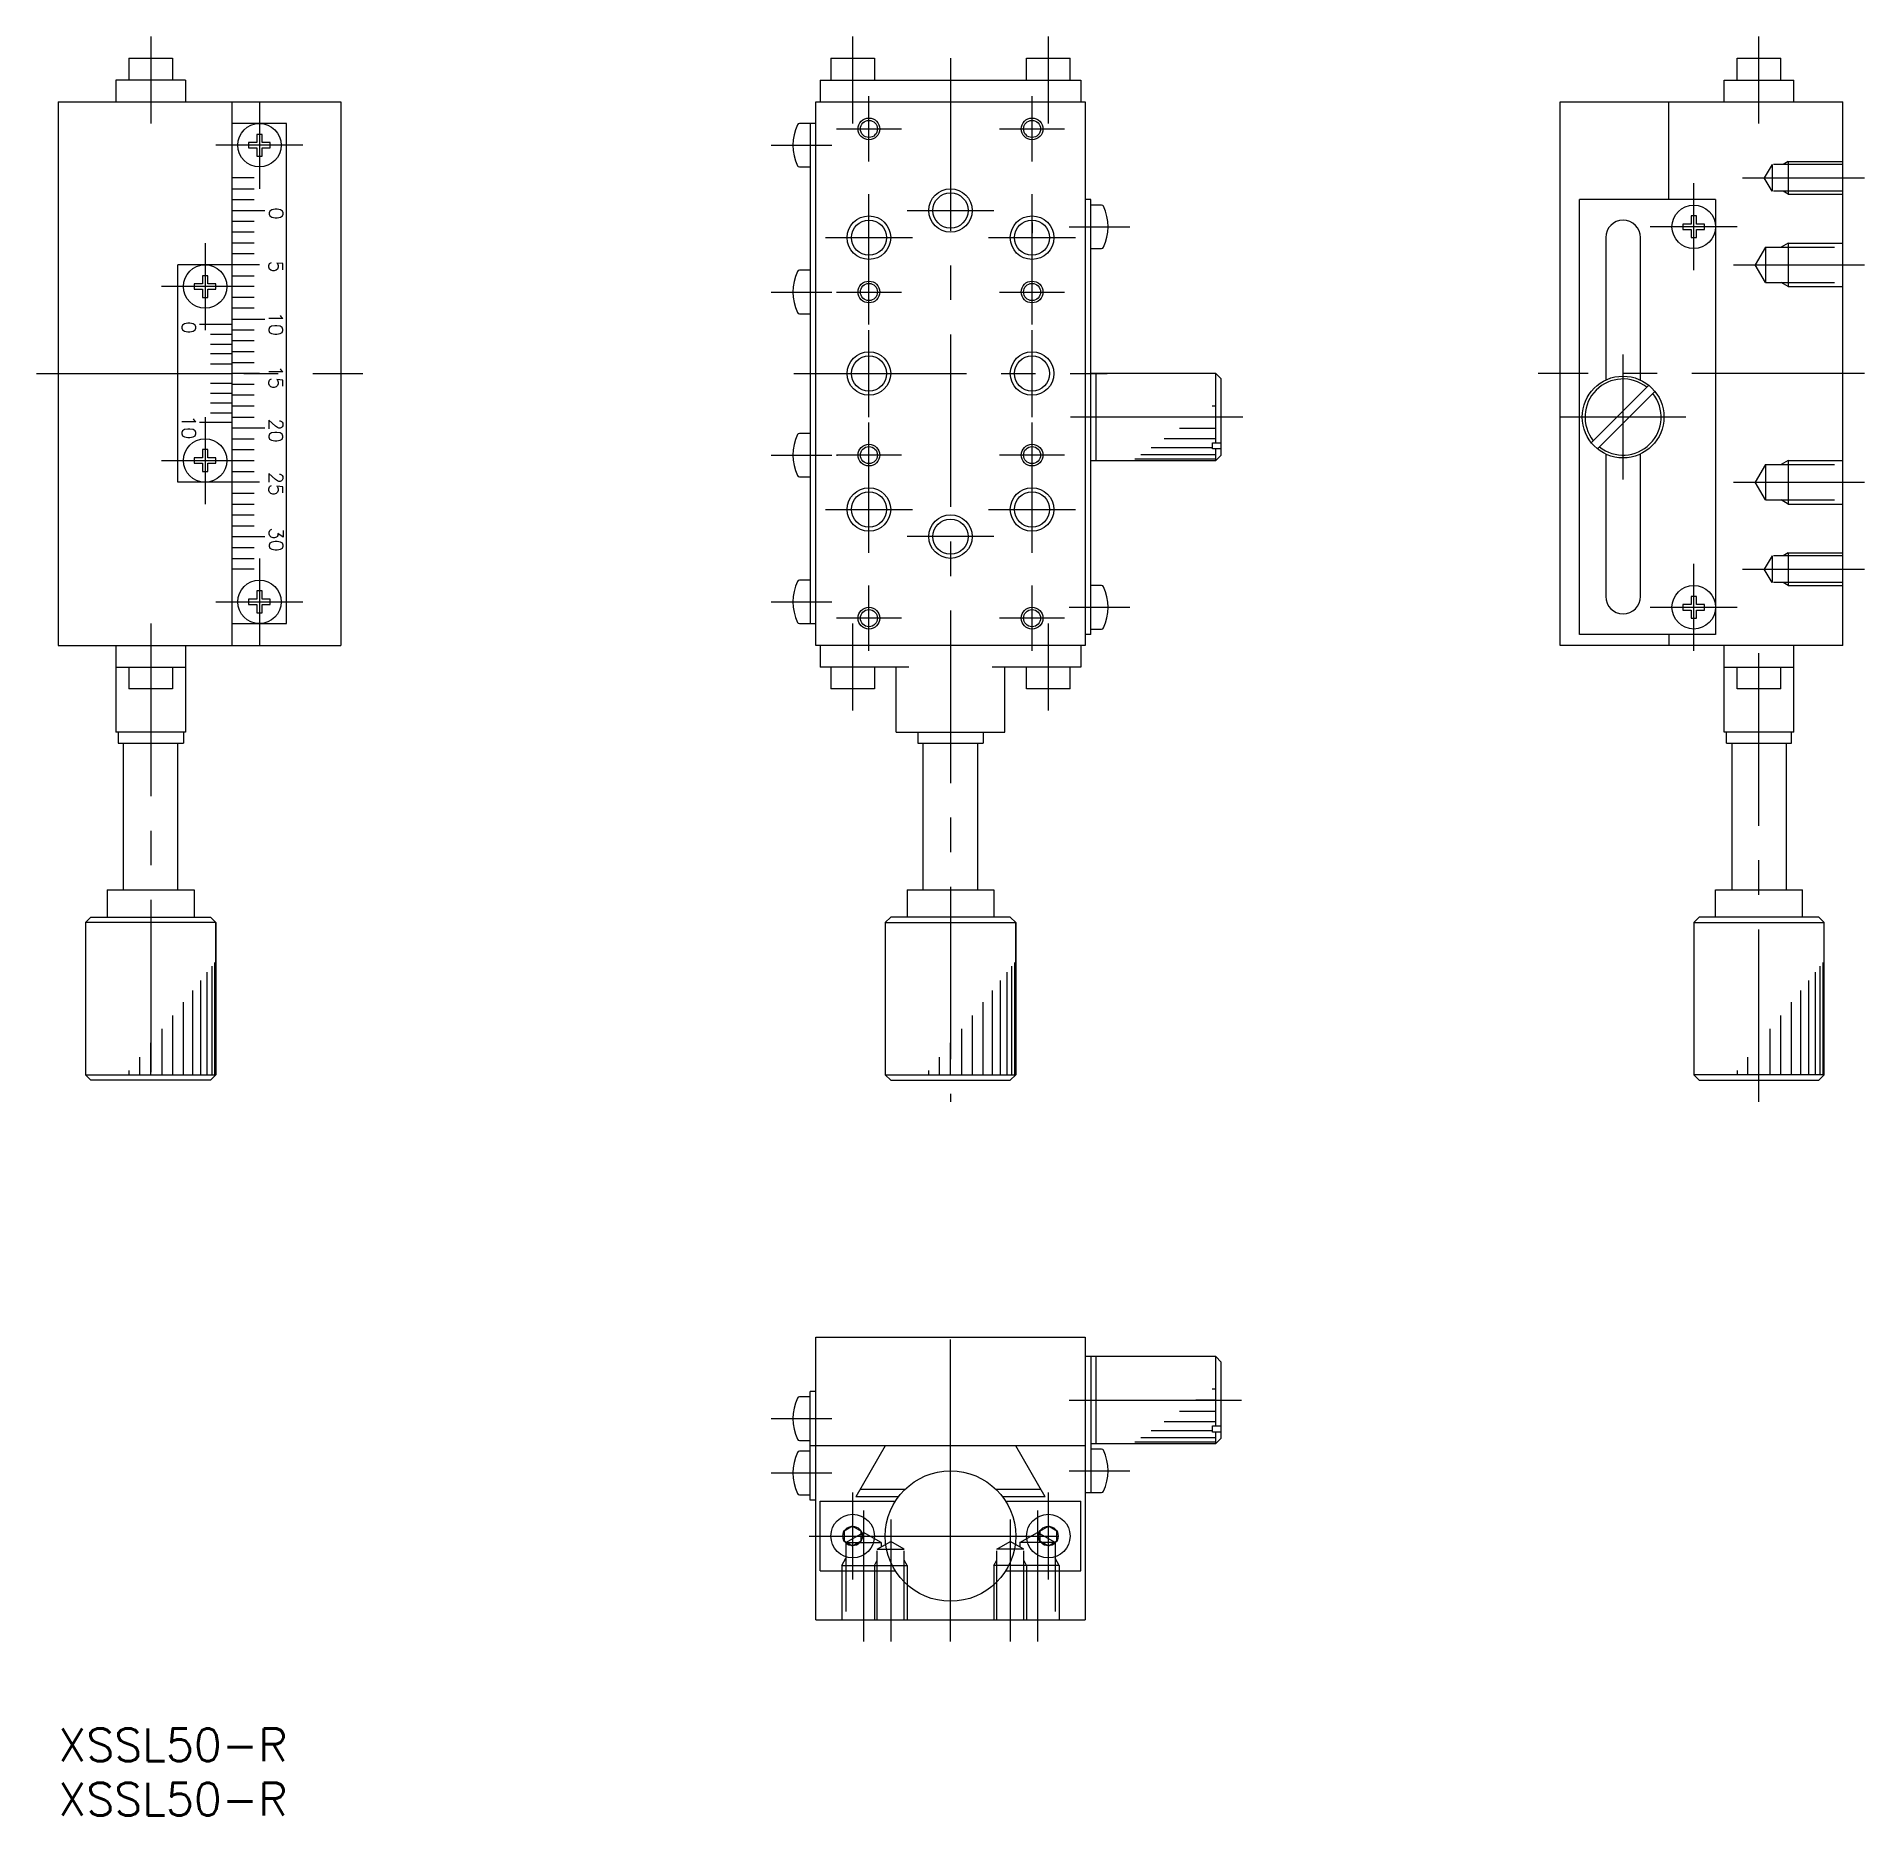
# Model space of a CAD drawing. Extents: x -2 to 166, y -8 to 156.
import ezdxf

# ---------------------------------------------------------------- set-up
doc = ezdxf.new("R2010")
doc.units = 0
doc.header["$LTSCALE"] = 0.5
doc.linetypes.add('CENTER', pattern=[50.8, 31.75, -6.35, 6.35, -6.35])
doc.linetypes.add('DASHED', pattern=[19.05, 12.7, -6.35])
for name, color, linetype in [('MSM_CENTER', 1, 'CENTER'), ('MSM_CONTINUOUS', 7, 'CONTINUOUS'), ('MSM_DASHED', 4, 'DASHED'), ('MSM_NARROW', 5, 'CONTINUOUS'), ('MSM_PART_NUMBER', 7, 'CONTINUOUS')]:
    doc.layers.add(name, color=color, linetype=linetype)
doc.styles.get("Standard").update_dxf_attribs({"font": 'txt.shx', "height": 3, "bigfont": 'bigfont.shx'})

# ---------------------------------------------------------------- blocks, each defined once
blk = doc.blocks.new('*U2')
at = {"layer": 'MSM_PART_NUMBER'}
blk.add_text('XSSL50-R', height=3, dxfattribs=at).set_placement((0, -3))
blk = doc.blocks.new('*U3')
at = {"layer": 'MSM_PART_NUMBER'}
blk.add_text('XSSL50-R', height=3, dxfattribs=at).set_placement((0, -8))

msp = doc.modelspace()

# ---------------------------------------------------------------- linework, layer by layer
at = {"layer": 'MSM_CENTER'}
for p, q in [((8.5, 155.63), (8.5, 147.63)), ((73.06, 155.63), (73.06, 147.63)), ((91.06, 147.63), (91.06, 155.63)), ((156.42, 147.63), (156.42, 155.63)), ((8.5, 153.63), (8.5, 149.63)), ((82.06, 153.63), (82.06, 57.63)), ((18.5, 149.63), (18.5, 141.63)), ((74.56, 144.13), (74.56, 150.13)), ((89.56, 144.13), (89.56, 150.13)), ((71.56, 147.13), (77.56, 147.13)), ((86.56, 147.13), (92.56, 147.13)), ((22.5, 145.63), (14.5, 145.63)), ((65.56, 145.63), (71.16, 145.63)), ((150.42, 134.13), (150.42, 142.13)), ((154.91, 142.63), (166.12, 142.63)), ((74.56, 129.13), (74.56, 141.13)), ((78.06, 139.63), (86.06, 139.63)), ((89.56, 129.13), (89.56, 141.13)), ((92.96, 138.13), (98.56, 138.13)), ((154.42, 138.13), (146.42, 138.13)), ((13.5, 136.63), (13.5, 128.63)), ((70.56, 137.13), (78.56, 137.13)), ((85.56, 137.13), (93.56, 137.13)), ((154.08, 134.63), (166.12, 134.63)), ((17.5, 132.63), (9.5, 132.63)), ((65.56, 132.13), (71.16, 132.13)), ((71.56, 132.13), (77.56, 132.13)), ((71.56, 132.13), (71.66, 132.13)), ((86.56, 132.13), (92.56, 132.13)), ((74.56, 120.63), (74.56, 128.63)), ((89.56, 120.63), (89.56, 128.63)), ((143.92, 114.87), (143.92, 126.39)), ((-2, 124.63), (28, 124.63)), ((67.66, 124.63), (96.46, 124.63)), ((166.12, 124.63), (136.12, 124.63)), ((13.5, 120.63), (13.5, 112.63)), ((74.56, 108.13), (74.56, 120.13)), ((89.56, 108.13), (89.56, 120.13)), ((108.96, 120.63), (92.96, 120.63)), ((149.68, 120.63), (138.16, 120.63)), ((9.5, 116.63), (17.5, 116.63)), ((65.56, 117.13), (71.16, 117.13)), ((77.56, 117.13), (71.56, 117.13)), ((71.56, 117.13), (71.66, 117.13)), ((92.56, 117.13), (86.56, 117.13)), ((154.08, 114.63), (166.12, 114.63)), ((70.56, 112.13), (78.56, 112.13)), ((85.56, 112.13), (93.56, 112.13)), ((86.06, 109.63), (78.06, 109.63)), ((18.5, 107.63), (18.5, 99.63)), ((150.42, 99.13), (150.42, 107.13)), ((154.91, 106.63), (166.12, 106.63)), ((74.56, 99.13), (74.56, 105.13)), ((89.56, 99.13), (89.56, 105.13)), ((14.5, 103.63), (22.5, 103.63)), ((65.56, 103.63), (71.16, 103.63)), ((92.96, 103.13), (98.56, 103.13)), ((146.42, 103.13), (154.42, 103.13)), ((8.5, 101.63), (8.5, 57.63)), ((77.56, 102.13), (71.56, 102.13)), ((73.06, 101.63), (73.06, 93.63)), ((92.56, 102.13), (86.56, 102.13)), ((91.06, 93.63), (91.06, 101.63)), ((156.42, 57.63), (156.42, 101.63)), ((82.06, 19.9), (82.06, 38)), ((92.96, 30.2), (108.96, 30.2)), ((65.56, 28.5), (71.16, 28.5)), ((82.06, 8), (82.06, 23.9)), ((92.96, 23.7), (98.56, 23.7)), ((65.56, 23.5), (71.16, 23.5)), ((73.06, 21.7), (73.06, 13.7)), ((91.06, 13.7), (91.06, 21.7)), ((74.06, 20.04), (74.06, 8)), ((76.56, 19.21), (76.56, 8)), ((87.56, 19.21), (87.56, 8)), ((90.06, 20.04), (90.06, 8)), ((69.06, 17.7), (76.06, 17.7)), ((76.06, 17.7), (95.06, 17.7))]:
    msp.add_line(p, q, dxfattribs=at)
at = {"layer": 'MSM_CONTINUOUS'}
for p, q in [((6.5, 153.63), (6.5, 151.63)), ((6.5, 153.63), (10.5, 153.63)), ((10.5, 153.63), (10.5, 151.63)), ((71.06, 153.63), (75.06, 153.63)), ((71.06, 153.63), (71.06, 151.63)), ((75.06, 153.63), (75.06, 151.63)), ((89.06, 151.63), (89.06, 153.63)), ((89.06, 153.63), (93.06, 153.63)), ((93.06, 151.63), (93.06, 153.63)), ((154.42, 153.63), (158.42, 153.63)), ((154.42, 151.63), (154.42, 153.63)), ((158.42, 151.63), (158.42, 153.63)), ((5.3, 151.63), (5.3, 149.63)), ((11.7, 151.63), (5.3, 151.63)), ((11.7, 151.63), (11.7, 149.63)), ((70.06, 151.63), (70.06, 149.63)), ((70.06, 151.63), (94.06, 151.63)), ((94.06, 151.63), (94.06, 149.63)), ((153.22, 149.63), (153.22, 151.63)), ((153.22, 151.63), (159.62, 151.63)), ((159.62, 149.63), (159.62, 151.63)), ((0, 149.63), (0, 99.63)), ((0, 149.63), (26, 149.63)), ((16, 99.63), (16, 149.63)), ((26, 149.63), (26, 99.63)), ((69.66, 99.63), (69.66, 149.63)), ((69.66, 149.63), (94.46, 149.63)), ((94.46, 149.63), (94.46, 99.63)), ((138.12, 145.13), (138.12, 149.63)), ((138.12, 149.63), (164.12, 149.63)), ((148.12, 140.63), (148.12, 149.63)), ((164.12, 99.63), (164.12, 149.63)), ((21, 147.63), (16, 147.63)), ((18.25, 146.63), (18.25, 145.88)), ((18.75, 146.63), (18.25, 146.63)), ((18.75, 145.88), (18.75, 146.63)), ((21, 101.63), (21, 147.63)), ((69.66, 147.63), (68.17, 147.63)), ((69.16, 147.63), (69.16, 101.63)), ((17.5, 145.88), (17.5, 145.38)), ((18.25, 145.88), (17.5, 145.88)), ((17.5, 145.38), (18.25, 145.38)), ((18.25, 145.38), (18.25, 144.63)), ((18.25, 144.63), (18.75, 144.63)), ((19.5, 145.88), (18.75, 145.88)), ((18.75, 145.38), (19.5, 145.38)), ((18.75, 144.63), (18.75, 145.38)), ((19.5, 145.38), (19.5, 145.88)), ((138.12, 99.63), (138.12, 145.13)), ((68.17, 143.63), (69.16, 143.63)), ((18, 142.63), (16, 142.63)), ((16, 141.63), (18, 141.63)), ((16, 140.63), (18, 140.63)), ((16, 139.63), (19, 139.63)), ((94.96, 140.63), (94.46, 140.63)), ((94.96, 100.63), (94.96, 140.63)), ((95.95, 140.13), (94.96, 140.13)), ((139.92, 100.63), (139.92, 140.63)), ((152.42, 140.63), (139.92, 140.63)), ((152.42, 140.63), (152.42, 100.63)), ((18, 138.63), (16, 138.63)), ((89.56, 138.52), (89.56, 137.53)), ((149.42, 138.38), (149.42, 137.88)), ((150.17, 138.38), (149.42, 138.38)), ((149.42, 137.88), (150.17, 137.88)), ((150.17, 139.13), (150.17, 138.38)), ((150.67, 139.13), (150.17, 139.13)), ((150.17, 137.88), (150.17, 137.13)), ((150.67, 138.38), (150.67, 139.13)), ((151.42, 138.38), (150.67, 138.38)), ((150.67, 137.13), (150.67, 137.88)), ((150.67, 137.88), (151.42, 137.88)), ((151.42, 137.88), (151.42, 138.38)), ((18, 137.63), (16, 137.63)), ((18, 136.63), (16, 136.63)), ((142.32, 137.13), (142.32, 124.03)), ((145.52, 124.03), (145.52, 137.13)), ((150.17, 137.13), (150.67, 137.13)), ((11, 114.63), (11, 134.63)), ((16, 134.63), (11, 134.63)), ((18, 135.63), (16, 135.63)), ((18.5, 134.63), (16, 134.63)), ((94.96, 136.13), (95.95, 136.13)), ((13.25, 132.88), (12.5, 132.88)), ((12.5, 132.88), (12.5, 132.38)), ((13.75, 133.63), (13.25, 133.63)), ((13.25, 133.63), (13.25, 132.88)), ((13.75, 132.88), (13.75, 133.63)), ((14.5, 132.88), (13.75, 132.88)), ((14.5, 132.38), (14.5, 132.88)), ((16, 133.63), (18, 133.63)), ((69.16, 134.13), (68.17, 134.13)), ((12.5, 132.38), (13.25, 132.38)), ((13.25, 132.38), (13.25, 131.63)), ((13.25, 131.63), (13.75, 131.63)), ((13.75, 131.63), (13.75, 132.38)), ((13.75, 132.38), (14.5, 132.38)), ((18, 132.63), (16, 132.63)), ((18, 131.63), (16, 131.63)), ((18, 130.63), (16, 130.63)), ((16, 129.63), (19, 129.63)), ((68.17, 130.13), (69.16, 130.13)), ((16, 129.13), (13, 129.13)), ((16, 128.23), (14, 128.23)), ((18, 128.63), (16, 128.63)), ((14, 127.33), (16, 127.33)), ((16, 126.43), (14, 126.43)), ((18, 127.63), (16, 127.63)), ((18, 126.63), (16, 126.63)), ((13.5, 124.63), (16, 124.63)), ((14, 125.53), (16, 125.53)), ((18, 125.63), (16, 125.63)), ((18.5, 124.63), (16, 124.63)), ((95.46, 124.63), (94.96, 124.63)), ((95.46, 116.63), (95.46, 124.63)), ((106.46, 124.63), (95.46, 124.63)), ((106.46, 118.27), (106.46, 124.63)), ((106.46, 124.63), (106.96, 124.13)), ((14, 123.73), (16, 123.73)), ((14, 122.83), (16, 122.83)), ((18, 123.63), (16, 123.63)), ((106.96, 117.13), (106.96, 124.13)), ((140.99, 118.27), (146.28, 123.55)), ((141.56, 117.7), (146.85, 122.99)), ((14, 121.93), (16, 121.93)), ((18, 122.63), (16, 122.63)), ((18, 121.63), (16, 121.63)), ((16, 120.13), (13, 120.13)), ((14, 121.03), (16, 121.03)), ((16, 120.63), (18, 120.63)), ((16, 119.63), (19, 119.63)), ((16, 118.63), (18, 118.63)), ((69.16, 119.13), (68.17, 119.13)), ((106.16, 118.27), (106.96, 118.27)), ((106.16, 117.7), (106.16, 118.27)), ((106.96, 117.7), (106.16, 117.7)), ((106.46, 116.63), (106.46, 117.7)), ((13.25, 116.88), (12.5, 116.88)), ((12.5, 116.88), (12.5, 116.38)), ((12.5, 116.38), (13.25, 116.38)), ((13.25, 117.63), (13.25, 116.88)), ((13.75, 117.63), (13.25, 117.63)), ((13.25, 116.38), (13.25, 115.63)), ((13.75, 116.88), (13.75, 117.63)), ((14.5, 116.88), (13.75, 116.88)), ((13.75, 115.63), (13.75, 116.38)), ((13.75, 116.38), (14.5, 116.38)), ((14.5, 116.38), (14.5, 116.88)), ((16, 117.63), (18, 117.63)), ((16, 116.63), (18, 116.63)), ((94.96, 116.63), (106.46, 116.63)), ((106.96, 117.13), (106.46, 116.63)), ((142.32, 117.22), (142.32, 104.13)), ((145.52, 104.13), (145.52, 117.22)), ((16, 114.63), (11, 114.63)), ((13.25, 115.63), (13.75, 115.63)), ((16, 115.63), (18, 115.63)), ((18.5, 114.63), (16, 114.63)), ((68.17, 115.13), (69.16, 115.13)), ((16, 113.63), (18, 113.63)), ((16, 112.63), (18, 112.63)), ((16, 111.63), (18, 111.63)), ((16, 110.63), (18, 110.63)), ((16, 109.63), (19, 109.63)), ((16, 108.63), (18, 108.63)), ((16, 107.63), (18, 107.63)), ((18, 106.63), (16, 106.63)), ((18.25, 104.63), (18.25, 103.88)), ((18.75, 104.63), (18.25, 104.63)), ((18.75, 103.88), (18.75, 104.63)), ((69.16, 105.63), (68.17, 105.63)), ((95.95, 105.13), (94.96, 105.13)), ((18.25, 103.88), (17.5, 103.88)), ((17.5, 103.88), (17.5, 103.38)), ((17.5, 103.38), (18.25, 103.38)), ((18.25, 103.38), (18.25, 102.63)), ((18.25, 102.63), (18.75, 102.63)), ((19.5, 103.88), (18.75, 103.88)), ((18.75, 102.63), (18.75, 103.38)), ((18.75, 103.38), (19.5, 103.38)), ((19.5, 103.38), (19.5, 103.88)), ((150.17, 103.38), (149.42, 103.38)), ((149.42, 103.38), (149.42, 102.88)), ((149.42, 102.88), (150.17, 102.88)), ((150.67, 104.13), (150.17, 104.13)), ((150.17, 104.13), (150.17, 103.38)), ((150.17, 102.88), (150.17, 102.13)), ((150.67, 103.38), (150.67, 104.13)), ((151.42, 103.38), (150.67, 103.38)), ((150.67, 102.13), (150.67, 102.88)), ((150.67, 102.88), (151.42, 102.88)), ((151.42, 102.88), (151.42, 103.38)), ((16, 101.63), (21, 101.63)), ((68.17, 101.63), (69.66, 101.63)), ((94.96, 101.13), (95.95, 101.13)), ((150.17, 102.13), (150.67, 102.13)), ((0, 99.63), (26, 99.63)), ((5.3, 99.63), (5.3, 91.63)), ((11.7, 99.63), (11.7, 91.63)), ((94.46, 99.63), (69.66, 99.63)), ((70.06, 99.63), (70.06, 97.63)), ((94.06, 99.63), (94.06, 97.63)), ((94.96, 100.63), (94.46, 100.63)), ((164.12, 99.63), (138.12, 99.63)), ((152.42, 100.63), (139.92, 100.63)), ((148.12, 100.63), (148.12, 99.63)), ((153.22, 91.63), (153.22, 99.63)), ((159.62, 91.63), (159.62, 99.63)), ((5.3, 97.63), (11.7, 97.63)), ((6.5, 97.63), (6.5, 95.63)), ((10.5, 97.63), (10.5, 95.63)), ((78.22, 97.63), (70.06, 97.63)), ((71.06, 97.63), (71.06, 95.63)), ((75.06, 97.63), (75.06, 95.63)), ((77.06, 91.63), (77.06, 97.63)), ((94.06, 97.63), (85.9, 97.63)), ((87.06, 91.63), (87.06, 97.63)), ((89.06, 95.63), (89.06, 97.63)), ((93.06, 95.63), (93.06, 97.63)), ((153.22, 97.63), (159.62, 97.63)), ((154.42, 95.63), (154.42, 97.63)), ((158.42, 95.63), (158.42, 97.63)), ((10.5, 95.63), (6.5, 95.63)), ((75.06, 95.63), (71.06, 95.63)), ((93.06, 95.63), (89.06, 95.63)), ((158.42, 95.63), (154.42, 95.63)), ((11.7, 91.63), (5.3, 91.63)), ((5.5, 91.63), (5.5, 90.63)), ((11.5, 91.63), (11.5, 90.63)), ((77.06, 91.63), (87.06, 91.63)), ((79.06, 91.63), (79.06, 90.63)), ((85.06, 91.63), (85.06, 90.63)), ((159.62, 91.63), (153.22, 91.63)), ((153.42, 90.63), (153.42, 91.63)), ((159.42, 90.63), (159.42, 91.63)), ((5.5, 90.63), (11.5, 90.63)), ((6, 77.13), (6, 90.63)), ((11, 77.13), (11, 90.63)), ((79.06, 90.63), (85.06, 90.63)), ((79.56, 77.13), (79.56, 90.63)), ((84.56, 77.13), (84.56, 90.63)), ((153.42, 90.63), (159.42, 90.63)), ((153.92, 90.63), (153.92, 77.13)), ((158.92, 90.63), (158.92, 77.13)), ((4.5, 77.13), (4.5, 74.63)), ((4.5, 77.13), (12.5, 77.13)), ((12.5, 77.13), (12.5, 74.63)), ((12.5, 77.13), (12.5, 74.63)), ((78.06, 77.13), (78.06, 74.63)), ((78.06, 77.13), (86.06, 77.13)), ((86.06, 77.13), (86.06, 74.63)), ((86.06, 77.13), (86.06, 74.63)), ((152.42, 74.63), (152.42, 77.13)), ((152.42, 74.63), (152.42, 77.13)), ((152.42, 77.13), (160.42, 77.13)), ((160.42, 74.63), (160.42, 77.13)), ((2.5, 74.13), (3, 74.63)), ((2.5, 74.13), (2.5, 60.13)), ((14.5, 74.13), (2.5, 74.13)), ((3, 74.63), (14, 74.63)), ((14, 74.63), (14.5, 74.13)), ((14.5, 60.13), (14.5, 74.13)), ((14.5, 74.13), (14.5, 60.13)), ((76.06, 74.13), (76.56, 74.63)), ((76.06, 74.13), (76.06, 60.13)), ((76.06, 74.13), (88.06, 74.13)), ((87.56, 74.63), (76.56, 74.63)), ((87.56, 74.63), (88.06, 74.13)), ((88.06, 74.13), (88.06, 60.13)), ((88.06, 60.13), (88.06, 74.13)), ((150.42, 74.13), (150.92, 74.63)), ((150.42, 74.13), (150.42, 60.13)), ((150.42, 74.13), (162.42, 74.13)), ((161.92, 74.63), (150.92, 74.63)), ((161.92, 74.63), (162.42, 74.13)), ((162.42, 60.13), (162.42, 74.13)), ((3, 59.63), (2.5, 60.13)), ((2.5, 60.13), (14.5, 60.13)), ((14, 59.63), (3, 59.63)), ((14, 59.63), (14.5, 60.13)), ((76.56, 59.63), (76.06, 60.13)), ((76.06, 60.13), (88.06, 60.13)), ((76.56, 59.63), (87.56, 59.63)), ((87.56, 59.63), (88.06, 60.13)), ((150.42, 60.13), (150.92, 59.63)), ((162.42, 60.13), (150.42, 60.13)), ((150.92, 59.63), (161.92, 59.63)), ((162.42, 60.13), (161.92, 59.63)), ((69.66, 10), (69.66, 36)), ((69.66, 36), (94.46, 36)), ((94.46, 36), (94.46, 10)), ((106.46, 34.2), (94.46, 34.2)), ((94.96, 34.2), (94.96, 21.7)), ((95.46, 26.2), (95.46, 34.2)), ((106.46, 27.84), (106.46, 34.2)), ((106.46, 34.2), (106.96, 33.7)), ((106.96, 26.7), (106.96, 33.7)), ((69.16, 30.5), (68.17, 30.5)), ((69.16, 21), (69.16, 31)), ((69.66, 31), (69.16, 31)), ((106.16, 27.84), (106.96, 27.84)), ((106.16, 27.27), (106.16, 27.84)), ((106.96, 27.27), (106.16, 27.27)), ((106.46, 26.2), (106.46, 27.27)), ((68.17, 26.5), (69.16, 26.5)), ((69.16, 25.5), (68.17, 25.5)), ((94.46, 26), (69.16, 26)), ((76.06, 26), (73.35, 21.3)), ((90.77, 21.3), (88.06, 26)), ((94.96, 26.2), (106.46, 26.2)), ((95.95, 25.7), (94.96, 25.7)), ((106.96, 26.7), (106.46, 26.2)), ((73.75, 22), (77.88, 22)), ((86.24, 22), (90.37, 22)), ((68.17, 21.5), (69.16, 21.5)), ((69.66, 21), (69.16, 21)), ((69.66, 21), (69.66, 21.3)), ((70.06, 20.9), (76.98, 20.9)), ((70.06, 14.5), (70.06, 20.9)), ((77.26, 21.3), (73.35, 21.3)), ((90.77, 21.3), (86.86, 21.3)), ((87.14, 20.9), (94.06, 20.9)), ((90.54, 20.9), (90.89, 20.9)), ((94.06, 14.5), (94.06, 20.9)), ((94.46, 21.7), (95.95, 21.7)), ((73.06, 18.6), (72.28, 18.15)), ((73.06, 18.6), (73.84, 18.15)), ((90.28, 18.15), (91.06, 18.6)), ((91.84, 18.15), (91.06, 18.6)), ((72.28, 18.15), (72.28, 17.25)), ((72.28, 17.25), (73.06, 16.8)), ((73.06, 16.8), (73.84, 17.25)), ((73.84, 17.25), (73.84, 18.15)), ((90.28, 18.15), (90.28, 17.25)), ((90.28, 17.25), (91.06, 16.8)), ((91.06, 16.8), (91.84, 17.25)), ((91.84, 17.25), (91.84, 18.15)), ((70.06, 14.5), (76.98, 14.5)), ((87.14, 14.5), (94.06, 14.5)), ((69.66, 10), (94.46, 10))]:
    msp.add_line(p, q, dxfattribs=at)
for centre, radius in [((18.5, 145.63), 2), ((74.56, 147.13), 0.784), ((89.56, 147.13), 0.784), ((82.06, 139.63), 1.62), ((150.42, 138.13), 2), ((74.56, 137.13), 1.62), ((89.56, 137.13), 1.62), ((13.5, 132.63), 2), ((74.56, 132.13), 0.784), ((89.56, 132.13), 0.784), ((74.56, 124.63), 1.62), ((89.56, 124.63), 1.62), ((143.92, 120.63), 3.76), ((13.5, 116.63), 2), ((74.56, 117.13), 0.784), ((89.56, 117.13), 0.784), ((74.56, 112.13), 1.62), ((89.56, 112.13), 1.62), ((82.06, 109.63), 1.62), ((18.5, 103.63), 2), ((150.42, 103.13), 2), ((74.56, 102.13), 0.784), ((89.56, 102.13), 0.784), ((82.06, 17.7), 6), ((73.06, 17.7), 2), ((73.06, 17.7), 0.9), ((91.06, 17.7), 2), ((91.06, 17.7), 0.9)]:
    msp.add_circle(centre, radius, dxfattribs=at)
for centre, radius, start, end in [((71.92, 145.63), 4.35, 154.3284, 205.6716), ((68.17, 147.43), 0.2, 90, 154.3284), ((68.17, 143.83), 0.2, 205.6716, 270), ((95.95, 139.93), 0.2, 25.6716, 90), ((92.21, 138.13), 4.35, 334.3284, 25.6716), ((143.92, 137.13), 1.6, 0, 180), ((95.95, 136.33), 0.2, 270, 334.3284), ((71.92, 132.13), 4.35, 154.3284, 205.6716), ((68.17, 133.93), 0.2, 90, 154.3284), ((68.17, 130.33), 0.2, 205.6716, 270), ((143.92, 120.63), 3.5, 51.5624, 218.4376), ((143.92, 120.63), 3.5, 231.5624, 38.4376), ((71.92, 117.13), 4.35, 154.3284, 205.6716), ((68.17, 118.93), 0.2, 90, 154.3284), ((68.17, 115.33), 0.2, 205.6716, 270), ((71.92, 103.63), 4.35, 154.3284, 205.6716), ((68.17, 105.43), 0.2, 90, 154.3284), ((95.95, 104.93), 0.2, 25.6716, 90), ((92.21, 103.13), 4.35, 334.3284, 25.6716), ((143.92, 104.13), 1.6, 180, 0), ((68.17, 101.83), 0.2, 205.6716, 270), ((95.95, 101.33), 0.2, 270, 334.3284), ((71.92, 28.5), 4.35, 154.3284, 205.6716), ((68.17, 30.3), 0.2, 90, 154.3284), ((71.92, 23.5), 4.35, 154.3284, 205.6716), ((68.17, 26.7), 0.2, 205.6716, 270), ((68.17, 25.3), 0.2, 90, 154.3284), ((95.95, 25.5), 0.2, 25.6716, 90), ((92.21, 23.7), 4.35, 334.3284, 25.6716), ((68.17, 21.7), 0.2, 205.6716, 270), ((95.95, 21.9), 0.2, 270, 334.3284)]:
    msp.add_arc(centre, radius, start, end, dxfattribs=at)
at = {"layer": 'MSM_DASHED'}
for p, q in [((157.62, 143.86), (156.91, 142.63)), ((164.12, 143.86), (157.62, 143.86)), ((157.62, 143.86), (157.62, 141.4)), ((159.12, 144.13), (158.65, 143.86)), ((159.12, 144.13), (164.12, 144.13)), ((159.12, 144.13), (159.12, 141.13)), ((157.62, 141.4), (156.91, 142.63)), ((164.12, 141.4), (157.62, 141.4)), ((159.12, 141.13), (158.65, 141.4)), ((159.12, 141.13), (164.12, 141.13)), ((157.02, 136.25), (156.08, 134.63)), ((157.02, 136.25), (164.12, 136.25)), ((157.02, 136.25), (157.02, 133.01)), ((159.12, 136.63), (158.46, 136.25)), ((159.12, 136.63), (164.12, 136.63)), ((159.12, 136.63), (159.12, 132.63)), ((157.02, 133.01), (156.08, 134.63)), ((157.02, 133.01), (164.12, 133.01)), ((159.12, 132.63), (158.46, 133.01)), ((159.12, 132.63), (164.12, 132.63)), ((157.02, 116.25), (156.08, 114.63)), ((157.02, 116.25), (164.12, 116.25)), ((157.02, 116.25), (157.02, 113.01)), ((159.12, 116.63), (158.46, 116.25)), ((159.12, 116.63), (164.12, 116.63)), ((159.12, 116.63), (159.12, 112.63)), ((157.02, 113.01), (156.08, 114.63)), ((157.02, 113.01), (164.12, 113.01)), ((159.12, 112.63), (158.46, 113.01)), ((159.12, 112.63), (164.12, 112.63)), ((157.62, 107.86), (156.91, 106.63)), ((164.12, 107.86), (157.62, 107.86)), ((157.62, 107.86), (157.62, 105.4)), ((159.12, 108.13), (158.65, 107.86)), ((159.12, 108.13), (164.12, 108.13)), ((159.12, 108.13), (159.12, 105.13)), ((157.62, 105.4), (156.91, 106.63)), ((164.12, 105.4), (157.62, 105.4)), ((159.12, 105.13), (158.65, 105.4)), ((159.12, 105.13), (164.12, 105.13)), ((72.44, 17.1), (74.06, 18.04)), ((72.44, 17.1), (72.44, 10)), ((72.44, 17.1), (75.68, 17.1)), ((75.68, 17.1), (74.06, 18.04)), ((75.33, 16.5), (76.56, 17.21)), ((75.68, 17.1), (75.68, 16.7)), ((77.79, 16.5), (76.56, 17.21)), ((86.33, 16.5), (87.56, 17.21)), ((88.79, 16.5), (87.56, 17.21)), ((88.44, 17.1), (90.06, 18.04)), ((88.44, 17.1), (88.44, 16.7)), ((91.68, 17.1), (88.44, 17.1)), ((91.68, 17.1), (90.06, 18.04)), ((91.68, 17.1), (91.68, 10)), ((72.06, 15), (72.44, 15.66)), ((75.06, 15), (75.33, 15.47)), ((75.33, 10), (75.33, 16.5)), ((75.33, 16.5), (77.79, 16.5)), ((77.79, 10), (77.79, 16.5)), ((78.06, 15), (77.79, 15.47)), ((86.06, 15), (86.33, 15.47)), ((86.33, 10), (86.33, 16.5)), ((88.79, 16.5), (86.33, 16.5)), ((88.79, 10), (88.79, 16.5)), ((89.06, 15), (88.79, 15.47)), ((92.06, 15), (91.68, 15.66)), ((72.06, 15), (72.06, 10)), ((72.06, 15), (78.06, 15)), ((75.06, 15), (75.06, 10)), ((78.06, 15), (78.06, 10)), ((86.06, 15), (86.06, 10)), ((92.06, 15), (86.06, 15)), ((89.06, 15), (89.06, 10)), ((92.06, 15), (92.06, 10))]:
    msp.add_line(p, q, dxfattribs=at)
at = {"layer": 'MSM_NARROW'}
for p, q in [((106.13, 121.66), (106.46, 121.66)), ((106.46, 119.59), (103.12, 119.59)), ((106.46, 120.63), (104.62, 120.63)), ((106.16, 117.8), (100.51, 117.8)), ((106.46, 118.63), (101.71, 118.63)), ((106.46, 116.76), (99, 116.76)), ((106.46, 117.16), (99.58, 117.16)), ((13.7, 60.13), (13.7, 69.56)), ((14.14, 60.13), (14.14, 70.11)), ((14.41, 60.13), (14.41, 70.45)), ((87.26, 60.13), (87.26, 69.56)), ((87.7, 60.13), (87.7, 70.11)), ((87.97, 60.13), (87.97, 70.45)), ((161.62, 60.13), (161.62, 69.56)), ((162.06, 60.13), (162.06, 70.11)), ((162.33, 60.13), (162.33, 70.45)), ((12.36, 60.13), (12.36, 67.88)), ((13.1, 60.13), (13.1, 68.81)), ((85.92, 60.13), (85.92, 67.88)), ((86.66, 60.13), (86.66, 68.81)), ((160.28, 60.13), (160.28, 67.88)), ((161.02, 60.13), (161.02, 68.81)), ((10.52, 60.13), (10.52, 65.59)), ((11.5, 60.13), (11.5, 66.81)), ((84.08, 60.13), (84.08, 65.59)), ((85.06, 60.13), (85.06, 66.81)), ((158.44, 60.13), (158.44, 65.59)), ((159.42, 60.13), (159.42, 66.81)), ((9.54, 60.13), (9.54, 64.36)), ((83.1, 60.13), (83.1, 64.36)), ((157.46, 60.13), (157.46, 64.36)), ((8.5, 60.13), (8.5, 63.06)), ((82.06, 60.13), (82.06, 63.06)), ((156.42, 60.13), (156.42, 63.06)), ((6.48, 60.53), (6.48, 60.13)), ((7.46, 61.76), (7.46, 60.13)), ((80.04, 60.53), (80.04, 60.13)), ((81.02, 61.76), (81.02, 60.13)), ((154.4, 60.53), (154.4, 60.13)), ((155.38, 61.76), (155.38, 60.13)), ((106.13, 31.24), (106.46, 31.24)), ((106.46, 29.16), (103.12, 29.16)), ((106.46, 30.2), (104.62, 30.2)), ((106.16, 27.37), (100.51, 27.37)), ((106.46, 28.2), (101.71, 28.2)), ((106.46, 26.34), (99, 26.34)), ((106.46, 26.74), (99.58, 26.74))]:
    msp.add_line(p, q, dxfattribs=at)
for centre, radius in [((74.56, 147.13), 1), ((89.56, 147.13), 1), ((82.06, 139.63), 2), ((74.56, 137.13), 2), ((89.56, 137.13), 2), ((74.56, 132.13), 1), ((89.56, 132.13), 1), ((74.56, 124.63), 2), ((89.56, 124.63), 2), ((74.56, 117.13), 1), ((89.56, 117.13), 1), ((74.56, 112.13), 2), ((89.56, 112.13), 2), ((82.06, 109.63), 2), ((74.56, 102.13), 1), ((89.56, 102.13), 1)]:
    msp.add_circle(centre, radius, dxfattribs=at)

# ---------------------------------------------------------------- block references
at = {"layer": 'MSM_CONTINUOUS'}
for name in ['*U2', '*U3']:
    msp.add_blockref(name, (0, 0), dxfattribs=at)

# ---------------------------------------------------------------- texts
for s, p in [('0', (19.38, 139.91)), ('5', (19.35, 135.02)), ('10', (19.35, 130.31)), ('0', (11.35, 129.42)), ('15', (19.35, 125.41)), ('10', (11.35, 120.81)), ('20', (19.35, 120.5)), ('25', (19.35, 115.6)), ('30', (19.38, 110.47))]:
    msp.add_text(s, height=1.3, rotation=270, dxfattribs=at).set_placement(p)

doc.saveas('drawing.dxf')
